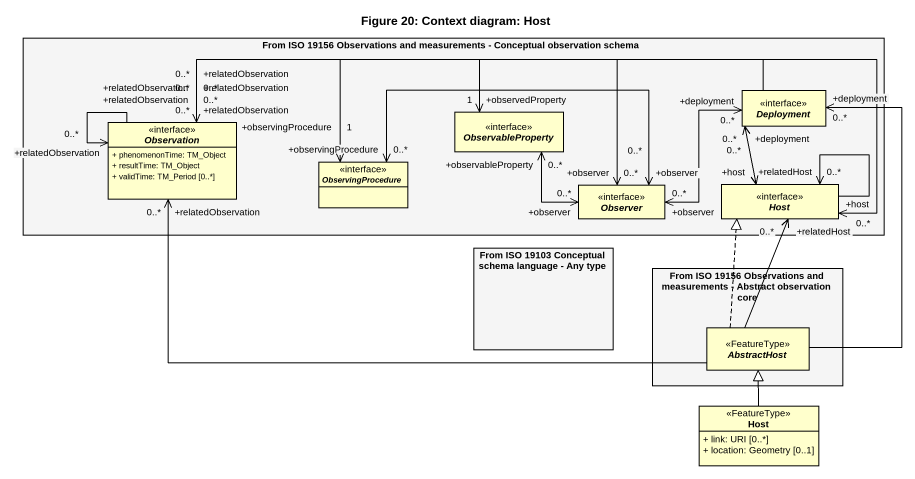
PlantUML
@startuml
title Figure 20: Context diagram: Host
allowmixing
hide circle
hide empty members
skinparam classAttributeIconSize 0
rectangle "From ISO 19156 Observations and measurements - Conceptual observation schema" as From_ISO_19156_Observations #F5F5F5 {
  interface Deployment
  interface Observation {
    + phenomenonTime: TM_Object
    + resultTime: TM_Object
    + validTime: TM_Period [0..*]
  }
  interface ObservableProperty
  interface ObservingProcedure
  interface Host
  interface Observer
}
rectangle "From ISO 19103 Conceptual schema language - Any type" as From_ISO_19103_Conceptual #F5F5F5
rectangle "From ISO 19156 Observations and measurements - Abstract observation core" as From_ISO_19156_Observations_2 #F5F5F5 {
  abstract class AbstractHost <<FeatureType>>
}
class "Host" as Host_2 <<FeatureType>> {
  + link: URI [0..*]
  + location: Geometry [0..1]
}
Deployment -left-> "+relatedObservation\n0..*" Observation
Observation --> "+relatedObservation\n0..*" Observation
Observation "+relatedObservation\n0..*" <-right-> "+observedProperty\n1" ObservableProperty
Observation "+relatedObservation\n0..*" <-right-> "+observingProcedure\n1" ObservingProcedure
Observation "+relatedObservation\n0..*" <-right-> "+observer\n0..*" Observer
Host "+host\n0..*" <-up-> "+deployment\n0..*" Deployment
Host "+host\n0..*" <-left-> "+relatedObservation\n0..*" Observation
Host --> "+relatedHost\n0..*" Host
Observer "+observer\n0..*" <-right-> "+deployment\n0..*" Deployment
Observer "+observer\n0..*" <-up-> "+observableProperty\n0..*" ObservableProperty
Observer "+observer\n0..*" <-left-> "+observingProcedure\n0..*" ObservingProcedure
AbstractHost -up-> "+deployment\n0..*" Deployment
AbstractHost -left-> "+relatedObservation\n0..*" Observation
AbstractHost -up-> "+relatedHost\n0..*" Host
AbstractHost .up.|> Host
Host_2 -up-|> AbstractHost
@enduml
